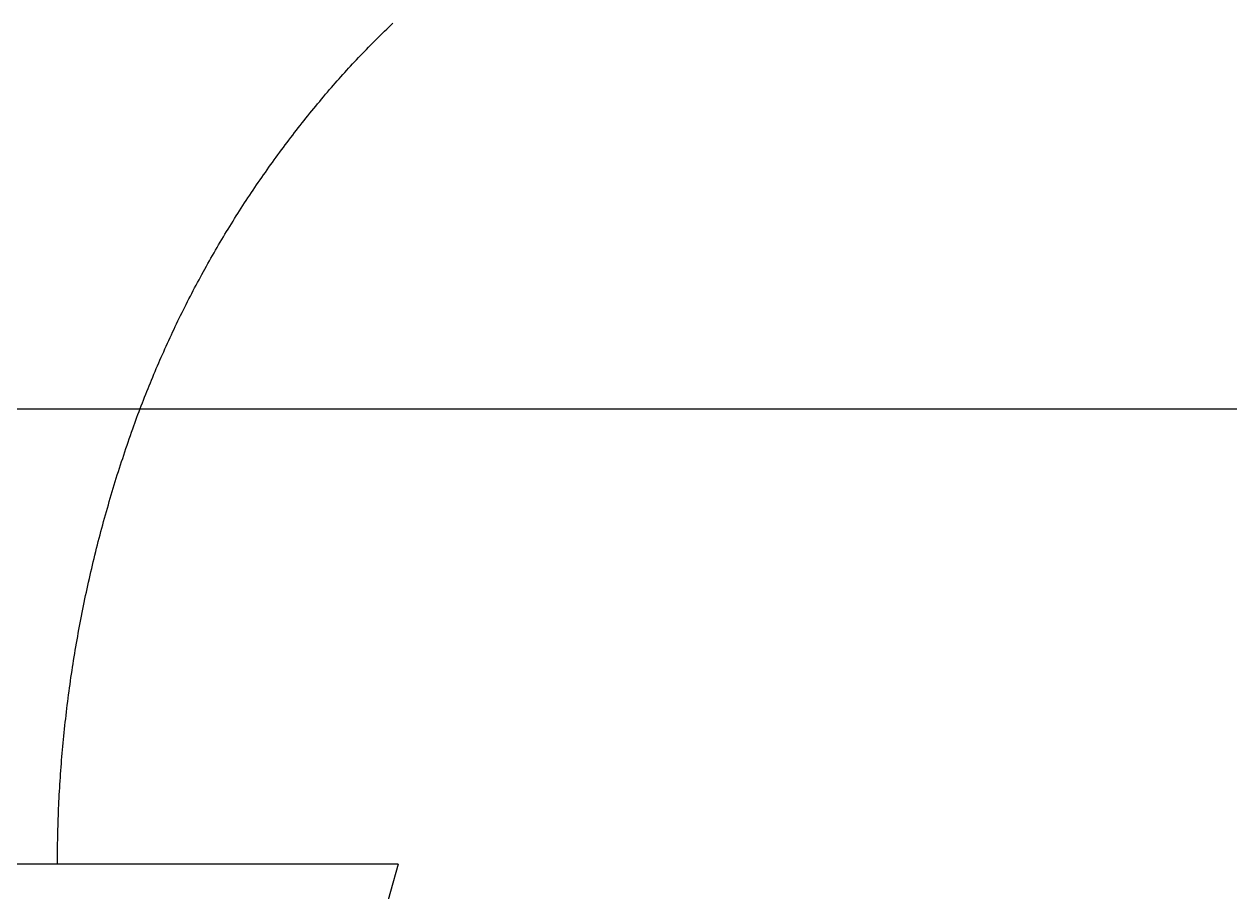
# Model space of a CAD drawing. Header units: millimetres. Extents: x 340 to 1003762, y 22 to 362022.
# Drawn here: x 613039.3 to 613180.9, y 291657.9 to 291759.8 of the extents above; entities that cross this region are included whole.
import ezdxf

# ---------------------------------------------------------------- set-up
doc = ezdxf.new("R2010")
doc.units = ezdxf.units.MM
for name, color, linetype in [('A-DEMOLICION SV', 40, 'Continuous'), ('LSBB_P_002 - PLANTA 1° NIVEL SALA DE VENTAS$0$A-Equipamiento acero inox', 8, 'Continuous'), ('LSBB_P_002 - PLANTA 1° NIVEL SALA DE VENTAS$0$A-TRAS-EQPM', 8, 'Continuous')]:
    doc.layers.add(name, color=color, linetype=linetype)

# ---------------------------------------------------------------- blocks, each defined once
blk = doc.blocks.new('LSBB_P_002 - PLANTA 1° NIVEL SALA DE VENTAS$0$laminadora')
at = {"layer": 'LSBB_P_002 - PLANTA 1° NIVEL SALA DE VENTAS$0$A-TRAS-EQPM'}
for p, q in [((-175643.37, 30462.806), (-175658.928, 30458.422)), ((-175643.37, 30462.806), (-175643.37, 30427.907)), ((-175633.562, 30462.673), (-175633.538, 30462.697)), ((-175633.538, 30462.697), (-175633.515, 30462.721)), ((-175633.515, 30462.721), (-175633.492, 30462.746)), ((-175633.704, 30462.528), (-175633.68, 30462.552)), ((-175633.68, 30462.552), (-175633.656, 30462.576)), ((-175633.656, 30462.576), (-175633.632, 30462.6)), ((-175633.632, 30462.6), (-175633.609, 30462.624)), ((-175633.609, 30462.624), (-175633.585, 30462.648)), ((-175633.585, 30462.648), (-175633.562, 30462.673)), ((-175633.849, 30462.387), (-175633.824, 30462.41)), ((-175633.824, 30462.41), (-175633.8, 30462.434)), ((-175633.8, 30462.434), (-175633.776, 30462.457)), ((-175633.776, 30462.457), (-175633.752, 30462.481)), ((-175633.752, 30462.481), (-175633.728, 30462.505)), ((-175633.728, 30462.505), (-175633.704, 30462.528)), ((-175633.996, 30462.248), (-175633.971, 30462.271)), ((-175633.971, 30462.271), (-175633.947, 30462.294)), ((-175633.947, 30462.294), (-175633.922, 30462.317)), ((-175633.922, 30462.317), (-175633.897, 30462.34)), ((-175633.897, 30462.34), (-175633.873, 30462.364)), ((-175633.873, 30462.364), (-175633.849, 30462.387)), ((-175634.146, 30462.112), (-175634.121, 30462.135)), ((-175634.121, 30462.135), (-175634.096, 30462.157)), ((-175634.096, 30462.157), (-175634.071, 30462.18)), ((-175634.071, 30462.18), (-175634.046, 30462.203)), ((-175634.046, 30462.203), (-175634.021, 30462.225)), ((-175634.021, 30462.225), (-175633.996, 30462.248)), ((-175634.301, 30461.978), (-175634.273, 30462.001)), ((-175634.273, 30462.001), (-175634.248, 30462.023)), ((-175634.248, 30462.023), (-175634.222, 30462.046)), ((-175634.222, 30462.046), (-175634.197, 30462.068)), ((-175634.197, 30462.068), (-175634.171, 30462.09)), ((-175634.171, 30462.09), (-175634.146, 30462.112)), ((-175634.467, 30461.838), (-175634.439, 30461.861)), ((-175634.439, 30461.861), (-175634.411, 30461.885)), ((-175634.411, 30461.885), (-175634.384, 30461.908)), ((-175634.384, 30461.908), (-175634.356, 30461.931)), ((-175634.356, 30461.931), (-175634.328, 30461.954)), ((-175634.328, 30461.954), (-175634.301, 30461.978)), ((-175634.664, 30461.679), (-175634.636, 30461.702)), ((-175634.636, 30461.702), (-175634.608, 30461.724)), ((-175634.608, 30461.724), (-175634.579, 30461.747)), ((-175634.579, 30461.747), (-175634.551, 30461.77)), ((-175634.551, 30461.77), (-175634.523, 30461.792)), ((-175634.523, 30461.792), (-175634.495, 30461.815)), ((-175634.495, 30461.815), (-175634.467, 30461.838)), ((-175634.836, 30461.546), (-175634.807, 30461.568)), ((-175634.807, 30461.568), (-175634.778, 30461.59)), ((-175634.778, 30461.59), (-175634.75, 30461.612)), ((-175634.75, 30461.612), (-175634.721, 30461.634)), ((-175634.721, 30461.634), (-175634.693, 30461.657)), ((-175634.693, 30461.657), (-175634.664, 30461.679)), ((-175635.039, 30461.394), (-175635.009, 30461.416)), ((-175635.009, 30461.416), (-175634.98, 30461.437)), ((-175634.98, 30461.437), (-175634.951, 30461.459)), ((-175634.951, 30461.459), (-175634.922, 30461.48)), ((-175634.922, 30461.48), (-175634.893, 30461.502)), ((-175634.893, 30461.502), (-175634.865, 30461.524)), ((-175634.865, 30461.524), (-175634.836, 30461.546)), ((-175635.215, 30461.267), (-175635.185, 30461.288)), ((-175635.185, 30461.288), (-175635.156, 30461.309)), ((-175635.156, 30461.309), (-175635.127, 30461.33)), ((-175635.127, 30461.33), (-175635.097, 30461.352)), ((-175635.097, 30461.352), (-175635.068, 30461.373)), ((-175635.068, 30461.373), (-175635.039, 30461.394)), ((-175635.423, 30461.123), (-175635.393, 30461.144)), ((-175635.393, 30461.144), (-175635.364, 30461.164)), ((-175635.364, 30461.164), (-175635.334, 30461.185)), ((-175635.334, 30461.185), (-175635.304, 30461.205)), ((-175635.304, 30461.205), (-175635.274, 30461.226)), ((-175635.274, 30461.226), (-175635.245, 30461.247)), ((-175635.245, 30461.247), (-175635.215, 30461.267)), ((-175635.635, 30460.984), (-175635.604, 30461.003)), ((-175635.604, 30461.003), (-175635.574, 30461.023)), ((-175635.574, 30461.023), (-175635.544, 30461.043)), ((-175635.544, 30461.043), (-175635.514, 30461.063)), ((-175635.514, 30461.063), (-175635.483, 30461.083)), ((-175635.483, 30461.083), (-175635.453, 30461.103)), ((-175635.453, 30461.103), (-175635.423, 30461.123)), ((-175635.879, 30460.829), (-175635.849, 30460.848)), ((-175635.849, 30460.848), (-175635.818, 30460.867)), ((-175635.818, 30460.867), (-175635.787, 30460.886)), ((-175635.787, 30460.886), (-175635.757, 30460.906)), ((-175635.757, 30460.906), (-175635.726, 30460.925)), ((-175635.726, 30460.925), (-175635.696, 30460.944)), ((-175635.696, 30460.944), (-175635.665, 30460.964)), ((-175635.665, 30460.964), (-175635.635, 30460.984)), ((-175636.097, 30460.698), (-175636.065, 30460.717)), ((-175636.065, 30460.717), (-175636.034, 30460.735)), ((-175636.034, 30460.735), (-175636.003, 30460.754)), ((-175636.003, 30460.754), (-175635.972, 30460.772)), ((-175635.972, 30460.772), (-175635.941, 30460.791)), ((-175635.941, 30460.791), (-175635.91, 30460.81)), ((-175635.91, 30460.81), (-175635.879, 30460.829)), ((-175636.348, 30460.555), (-175636.316, 30460.572)), ((-175636.316, 30460.572), (-175636.285, 30460.59)), ((-175636.285, 30460.59), (-175636.253, 30460.608)), ((-175636.253, 30460.608), (-175636.222, 30460.626)), ((-175636.222, 30460.626), (-175636.19, 30460.644)), ((-175636.19, 30460.644), (-175636.159, 30460.662)), ((-175636.159, 30460.662), (-175636.128, 30460.68)), ((-175636.128, 30460.68), (-175636.097, 30460.698)), ((-175636.602, 30460.416), (-175636.57, 30460.433)), ((-175636.57, 30460.433), (-175636.538, 30460.45)), ((-175636.538, 30460.45), (-175636.507, 30460.468)), ((-175636.507, 30460.468), (-175636.475, 30460.485)), ((-175636.475, 30460.485), (-175636.443, 30460.502)), ((-175636.443, 30460.502), (-175636.411, 30460.519)), ((-175636.411, 30460.519), (-175636.38, 30460.537)), ((-175636.38, 30460.537), (-175636.348, 30460.555)), ((-175636.892, 30460.268), (-175636.86, 30460.284)), ((-175636.86, 30460.284), (-175636.828, 30460.3)), ((-175636.828, 30460.3), (-175636.795, 30460.317)), ((-175636.795, 30460.317), (-175636.763, 30460.333)), ((-175636.763, 30460.333), (-175636.731, 30460.35)), ((-175636.731, 30460.35), (-175636.699, 30460.366)), ((-175636.699, 30460.366), (-175636.667, 30460.383)), ((-175636.667, 30460.383), (-175636.634, 30460.4)), ((-175636.634, 30460.4), (-175636.602, 30460.416)), ((-175637.186, 30460.127), (-175637.153, 30460.143)), ((-175637.153, 30460.143), (-175637.121, 30460.158)), ((-175637.121, 30460.158), (-175637.088, 30460.174)), ((-175637.088, 30460.174), (-175637.055, 30460.189)), ((-175637.055, 30460.189), (-175637.023, 30460.205)), ((-175637.023, 30460.205), (-175636.99, 30460.22)), ((-175636.99, 30460.22), (-175636.957, 30460.236)), ((-175636.957, 30460.236), (-175636.925, 30460.252)), ((-175636.925, 30460.252), (-175636.892, 30460.268)), ((-175637.483, 30459.994), (-175637.45, 30460.009)), ((-175637.45, 30460.009), (-175637.417, 30460.023)), ((-175637.417, 30460.023), (-175637.384, 30460.038)), ((-175637.384, 30460.038), (-175637.351, 30460.053)), ((-175637.351, 30460.053), (-175637.318, 30460.067)), ((-175637.318, 30460.067), (-175637.285, 30460.082)), ((-175637.285, 30460.082), (-175637.252, 30460.097)), ((-175637.252, 30460.097), (-175637.219, 30460.112)), ((-175637.219, 30460.112), (-175637.186, 30460.127)), ((-175637.818, 30459.856), (-175637.784, 30459.869)), ((-175637.784, 30459.869), (-175637.751, 30459.883)), ((-175637.751, 30459.883), (-175637.717, 30459.896)), ((-175637.717, 30459.896), (-175637.684, 30459.91)), ((-175637.684, 30459.91), (-175637.65, 30459.924)), ((-175637.65, 30459.924), (-175637.617, 30459.938)), ((-175637.617, 30459.938), (-175637.583, 30459.952)), ((-175637.583, 30459.952), (-175637.55, 30459.966)), ((-175637.55, 30459.966), (-175637.517, 30459.98)), ((-175637.517, 30459.98), (-175637.483, 30459.994)), ((-175638.19, 30459.714), (-175638.156, 30459.726)), ((-175638.156, 30459.726), (-175638.122, 30459.739)), ((-175638.122, 30459.739), (-175638.088, 30459.751)), ((-175638.088, 30459.751), (-175638.054, 30459.764)), ((-175638.054, 30459.764), (-175638.02, 30459.777)), ((-175638.02, 30459.777), (-175637.986, 30459.79)), ((-175637.986, 30459.79), (-175637.953, 30459.803)), ((-175637.953, 30459.803), (-175637.919, 30459.816)), ((-175637.919, 30459.816), (-175637.885, 30459.829)), ((-175637.885, 30459.829), (-175637.851, 30459.842)), ((-175637.851, 30459.842), (-175637.818, 30459.856)), ((-175638.605, 30459.571), (-175638.566, 30459.584)), ((-175638.566, 30459.584), (-175638.527, 30459.596)), ((-175638.527, 30459.596), (-175638.489, 30459.609)), ((-175638.489, 30459.609), (-175638.45, 30459.622)), ((-175638.45, 30459.622), (-175638.412, 30459.636)), ((-175638.412, 30459.636), (-175638.373, 30459.649)), ((-175638.373, 30459.649), (-175638.335, 30459.662)), ((-175638.335, 30459.662), (-175638.296, 30459.676)), ((-175638.296, 30459.676), (-175638.258, 30459.69)), ((-175638.258, 30459.69), (-175638.224, 30459.702)), ((-175638.224, 30459.702), (-175638.19, 30459.714)), ((-175639.071, 30459.425), (-175639.032, 30459.437)), ((-175639.032, 30459.437), (-175638.993, 30459.449)), ((-175638.993, 30459.449), (-175638.954, 30459.46)), ((-175638.954, 30459.46), (-175638.915, 30459.472)), ((-175638.915, 30459.472), (-175638.876, 30459.484)), ((-175638.876, 30459.484), (-175638.838, 30459.496)), ((-175638.838, 30459.496), (-175638.799, 30459.508)), ((-175638.799, 30459.508), (-175638.76, 30459.521)), ((-175638.76, 30459.521), (-175638.721, 30459.533)), ((-175638.721, 30459.533), (-175638.682, 30459.545)), ((-175638.682, 30459.545), (-175638.643, 30459.558)), ((-175638.643, 30459.558), (-175638.605, 30459.571)), ((-175639.582, 30459.285), (-175639.542, 30459.295)), ((-175639.542, 30459.295), (-175639.503, 30459.305)), ((-175639.503, 30459.305), (-175639.464, 30459.316)), ((-175639.464, 30459.316), (-175639.424, 30459.326)), ((-175639.424, 30459.326), (-175639.385, 30459.337)), ((-175639.385, 30459.337), (-175639.346, 30459.347)), ((-175639.346, 30459.347), (-175639.306, 30459.358)), ((-175639.306, 30459.358), (-175639.267, 30459.369)), ((-175639.267, 30459.369), (-175639.228, 30459.38)), ((-175639.228, 30459.38), (-175639.189, 30459.391)), ((-175639.189, 30459.391), (-175639.15, 30459.403)), ((-175639.15, 30459.403), (-175639.111, 30459.414)), ((-175639.111, 30459.414), (-175639.071, 30459.425)), ((-175640.177, 30459.145), (-175640.137, 30459.153)), ((-175640.137, 30459.153), (-175640.097, 30459.162)), ((-175640.097, 30459.162), (-175640.057, 30459.171)), ((-175640.057, 30459.171), (-175640.017, 30459.18)), ((-175640.017, 30459.18), (-175639.978, 30459.189)), ((-175639.978, 30459.189), (-175639.938, 30459.198)), ((-175639.938, 30459.198), (-175639.898, 30459.207)), ((-175639.898, 30459.207), (-175639.859, 30459.216)), ((-175639.859, 30459.216), (-175639.819, 30459.226)), ((-175639.819, 30459.226), (-175639.78, 30459.235)), ((-175639.78, 30459.235), (-175639.74, 30459.245)), ((-175639.74, 30459.245), (-175639.7, 30459.255)), ((-175639.7, 30459.255), (-175639.661, 30459.265)), ((-175639.661, 30459.265), (-175639.621, 30459.275)), ((-175639.621, 30459.275), (-175639.582, 30459.285)), ((-175640.937, 30459.002), (-175640.897, 30459.008)), ((-175640.897, 30459.008), (-175640.857, 30459.015)), ((-175640.857, 30459.015), (-175640.817, 30459.022)), ((-175640.817, 30459.022), (-175640.776, 30459.029)), ((-175640.776, 30459.029), (-175640.736, 30459.036)), ((-175640.736, 30459.036), (-175640.696, 30459.043)), ((-175640.696, 30459.043), (-175640.656, 30459.05)), ((-175640.656, 30459.05), (-175640.616, 30459.057)), ((-175640.616, 30459.057), (-175640.576, 30459.065)), ((-175640.576, 30459.065), (-175640.536, 30459.072)), ((-175640.536, 30459.072), (-175640.496, 30459.08)), ((-175640.496, 30459.08), (-175640.456, 30459.088)), ((-175640.456, 30459.088), (-175640.416, 30459.095)), ((-175640.416, 30459.095), (-175640.376, 30459.103)), ((-175640.376, 30459.103), (-175640.336, 30459.111)), ((-175640.336, 30459.111), (-175640.296, 30459.12)), ((-175640.296, 30459.12), (-175640.256, 30459.128)), ((-175640.256, 30459.128), (-175640.216, 30459.136)), ((-175640.216, 30459.136), (-175640.177, 30459.145)), ((-175642.028, 30458.865), (-175641.987, 30458.868)), ((-175641.987, 30458.868), (-175641.947, 30458.872)), ((-175641.947, 30458.872), (-175641.906, 30458.876)), ((-175641.906, 30458.876), (-175641.866, 30458.88)), ((-175641.866, 30458.88), (-175641.825, 30458.884)), ((-175641.825, 30458.884), (-175641.785, 30458.888)), ((-175641.785, 30458.888), (-175641.744, 30458.893)), ((-175641.744, 30458.893), (-175641.704, 30458.897)), ((-175641.704, 30458.897), (-175641.663, 30458.902)), ((-175641.663, 30458.902), (-175641.623, 30458.906)), ((-175641.623, 30458.906), (-175641.582, 30458.911)), ((-175641.582, 30458.911), (-175641.542, 30458.916)), ((-175641.542, 30458.916), (-175641.502, 30458.921)), ((-175641.502, 30458.921), (-175641.461, 30458.926)), ((-175641.461, 30458.926), (-175641.421, 30458.931)), ((-175641.421, 30458.931), (-175641.38, 30458.936)), ((-175641.38, 30458.936), (-175641.34, 30458.942)), ((-175641.34, 30458.942), (-175641.3, 30458.947)), ((-175641.3, 30458.947), (-175641.259, 30458.953)), ((-175641.259, 30458.953), (-175641.219, 30458.959)), ((-175641.219, 30458.959), (-175641.179, 30458.964)), ((-175641.179, 30458.964), (-175641.138, 30458.97)), ((-175641.138, 30458.97), (-175641.098, 30458.976)), ((-175641.098, 30458.976), (-175641.058, 30458.983)), ((-175641.058, 30458.983), (-175641.017, 30458.989)), ((-175641.017, 30458.989), (-175640.977, 30458.995)), ((-175640.977, 30458.995), (-175640.937, 30459.002)), ((-175643.37, 30458.805), (-175643.33, 30458.805)), ((-175643.33, 30458.805), (-175643.289, 30458.805)), ((-175643.289, 30458.805), (-175643.248, 30458.805)), ((-175643.248, 30458.805), (-175643.207, 30458.806)), ((-175643.207, 30458.806), (-175643.167, 30458.806)), ((-175643.167, 30458.806), (-175643.126, 30458.807)), ((-175643.126, 30458.807), (-175643.085, 30458.808)), ((-175643.085, 30458.808), (-175643.045, 30458.808)), ((-175643.045, 30458.808), (-175643.004, 30458.809)), ((-175643.004, 30458.809), (-175642.963, 30458.81)), ((-175642.963, 30458.81), (-175642.922, 30458.812)), ((-175642.922, 30458.812), (-175642.882, 30458.813)), ((-175642.882, 30458.813), (-175642.841, 30458.814)), ((-175642.841, 30458.814), (-175642.8, 30458.816)), ((-175642.8, 30458.816), (-175642.76, 30458.817)), ((-175642.76, 30458.817), (-175642.719, 30458.819)), ((-175642.719, 30458.819), (-175642.678, 30458.821)), ((-175642.678, 30458.821), (-175642.638, 30458.823)), ((-175642.638, 30458.823), (-175642.597, 30458.825)), ((-175642.597, 30458.825), (-175642.556, 30458.827)), ((-175642.556, 30458.827), (-175642.515, 30458.829)), ((-175642.515, 30458.829), (-175642.475, 30458.832)), ((-175642.475, 30458.832), (-175642.434, 30458.834)), ((-175642.434, 30458.834), (-175642.394, 30458.837)), ((-175642.394, 30458.837), (-175642.353, 30458.839)), ((-175642.353, 30458.839), (-175642.312, 30458.842)), ((-175642.312, 30458.842), (-175642.272, 30458.845)), ((-175642.272, 30458.845), (-175642.231, 30458.848)), ((-175642.231, 30458.848), (-175642.19, 30458.851)), ((-175642.19, 30458.851), (-175642.15, 30458.854)), ((-175642.15, 30458.854), (-175642.109, 30458.858)), ((-175642.109, 30458.858), (-175642.069, 30458.861)), ((-175642.069, 30458.861), (-175642.028, 30458.865))]:
    blk.add_line(p, q, dxfattribs=at)
blk = doc.blocks.new('LSBB_P_002 - PLANTA 1° NIVEL SALA DE VENTAS', base_point=(223.56961, 14.22023))
at = {"layer": 'LSBB_P_002 - PLANTA 1° NIVEL SALA DE VENTAS$0$A-Equipamiento acero inox'}
blk.add_lwpolyline([(835.75135, 305.22333), (837.15135, 305.22333), (837.15135, 305.82333), (835.75135, 305.82333)], close=True, dxfattribs=at)
at = {"layer": 'LSBB_P_002 - PLANTA 1° NIVEL SALA DE VENTAS$0$A-Equipamiento acero inox', "extrusion": (0, 0, -1), "xscale": 0.01, "yscale": 0.01, "zscale": -0.01, "rotation": 90}
blk.add_blockref('LSBB_P_002 - PLANTA 1° NIVEL SALA DE VENTAS$0$laminadora', (-531.67384, 2062.20358, -0.00175), dxfattribs=at)

msp = doc.modelspace()

# ---------------------------------------------------------------- block references
at = {"layer": 'A-DEMOLICION SV', "xscale": 1000, "yscale": 1000, "zscale": 1000}
msp.add_blockref('LSBB_P_002 - PLANTA 1° NIVEL SALA DE VENTAS', (350.92, 111.52), dxfattribs=at)

doc.saveas('drawing.dxf')
